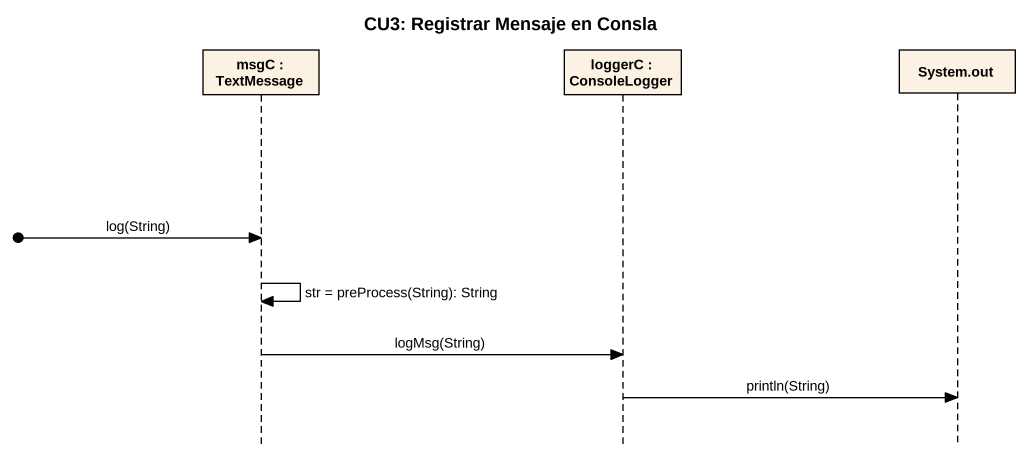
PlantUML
@startuml
title CU3: Registrar Mensaje en Consla
hide footbox
participant "msgC : TextMessage" as msgC
participant "loggerC : ConsoleLogger" as loggerC
participant "System.out" as System_out

[o-> msgC : log(String)
msgC -> msgC : str = preProcess(String): String
msgC -> loggerC : logMsg(String)
loggerC -> System_out : println(String)
@enduml
